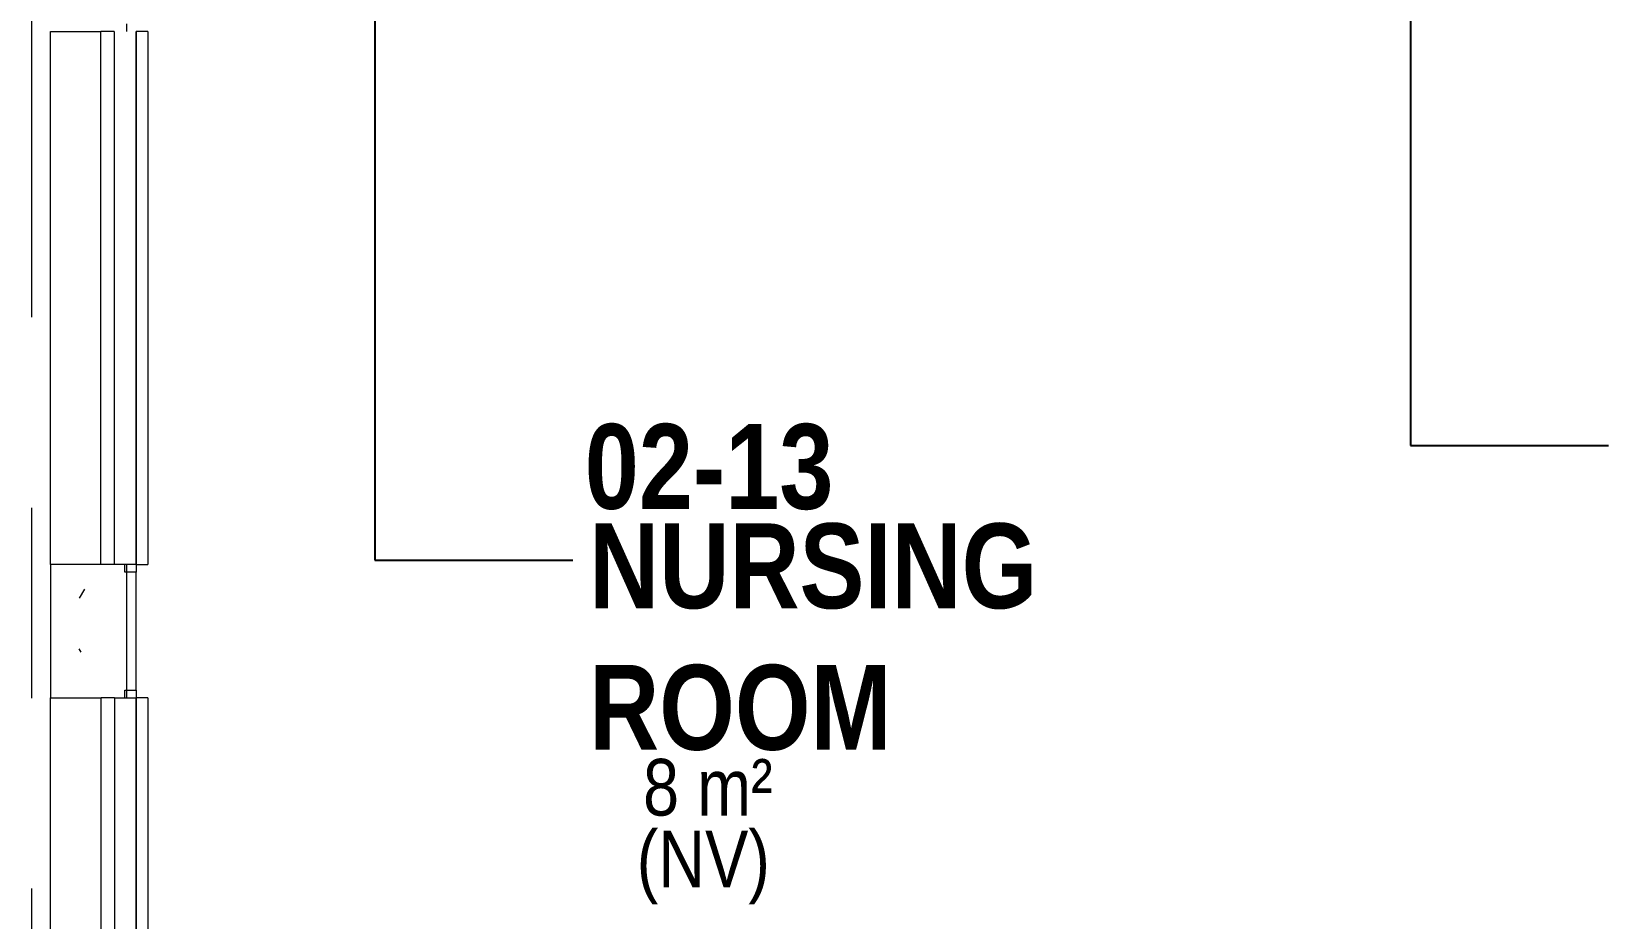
# Model space of a CAD drawing. Header units: millimetres. Extents: x -282761 to 137668, y -273845 to 94451.
# Drawn here: x 96606 to 100747, y -59604 to -57275 of the extents above; entities that cross this region are included whole.
import ezdxf

# ---------------------------------------------------------------- set-up
doc = ezdxf.new("R2010")
doc.units = ezdxf.units.MM
doc.linetypes.add('BLK_2 - 1ST__2ND_STOREY_PLAN-archi clean_11 SEPT 2024$0$IDA - Grid Line', pattern=[3500, 2000, -500, 500, -500])
for name, color, linetype, lineweight in [('BLK_2 - 1ST__2ND_STOREY_PLAN-archi clean_11 SEPT 2024$0$0-1', 8, 'Continuous', 5), ('BLK_2 - 1ST__2ND_STOREY_PLAN-archi clean_11 SEPT 2024$0$1599_DB_A_BLK2_HQ_R21-2ND STOREY 20230517--$0$A-_GENM----_M', 8, 'Continuous', 9), ('BLK_2 - 1ST__2ND_STOREY_PLAN-archi clean_11 SEPT 2024$0$1599_DB_A_BLK2_HQ_R21-2ND STOREY 20230517--$0$A-_WALL----_H-1', 8, 'Continuous', 9), ('BLK_2 - 1ST__2ND_STOREY_PLAN-archi clean_11 SEPT 2024$0$1599_DB_A_BLK2_HQ_R21-2ND STOREY 20230517--$0$A-_WIND----_E', 8, 'Continuous', 9), ('BLK_2 - 1ST__2ND_STOREY_PLAN-archi clean_11 SEPT 2024$0$1599_DB_A_BLK2_HQ_R21-2ND STOREY 20230517--$0$S-_COLN----_E', 8, 'Continuous', 9), ('BLK_2 - 1ST__2ND_STOREY_PLAN-archi clean_11 SEPT 2024$0$_CATCHMENT_DRAIN', 8, 'Continuous', 0), ('BLK_2 - 1ST__2ND_STOREY_PLAN-archi clean_11 SEPT 2024$0$A-_WALL----_H-2', 8, 'Continuous', 9), ('BLK_2 - 1ST__2ND_STOREY_PLAN-archi clean_11 SEPT 2024$0$S-_ANOTGRID_E-1', 8, 'BLK_2 - 1ST__2ND_STOREY_PLAN-archi clean_11 SEPT 2024$0$IDA - Grid Line', 9)]:
    doc.layers.add(name, color=color, linetype=linetype, lineweight=lineweight)
doc.layers.add('ROOMNAME', color=7, linetype='Continuous')
doc.styles.add('BLK_2 - 1ST__2ND_STOREY_PLAN_12  JUNE 2024$0$Arial Narrow_4', font='ARIALN.TTF', dxfattribs={"height": 375})
doc.styles.add('BLK_2 - 1ST__2ND_STOREY_PLAN_12  JUNE 2024$0$Arial Narrow_B_2', font='ARIALNB.TTF', dxfattribs={"height": 500})
doc.styles.get("Standard").update_dxf_attribs({"font": 'arial.ttf'})
doc.dimstyles.new('ROOM', dxfattribs={"dimscale": 1000, "dimtxt": 0.18, "dimasz": 0.18, "dimexe": 0.18, "dimexo": 0.0625, "dimgap": 0.09, "dimtad": 0, "dimtih": 1, "dimtoh": 1, "dimdec": 0, "dimzin": 0, "dimdsep": 46, "dimtxsty": 'Standard', "dimblk": 'OBLIQUE', "dimcen": 0.09, "dimadec": 0, "dimazin": 0, "dimtfac": 1, "dimtdec": 0, "dimtofl": 0, "dimtmove": 0, "dimatfit": 3, "dimldrblk": 'DOT', "dimfxl": 1, "dimtolj": 1, "dimtzin": 0, "dimarcsym": 0})

# ---------------------------------------------------------------- blocks, each defined once
blk = doc.blocks.new('_Dot')
at = {"color": 0, "linetype": 'ByBlock', "lineweight": -2}
blk.add_line((-0.5, 0), (-1, 0), dxfattribs=at)
at = {"color": 0, "linetype": 'ByBlock', "const_width": 0.5}
blk.add_lwpolyline([(-0.25, 0, 1), (0.25, 0, 1)], format="xyb", close=True, dxfattribs=at)
blk = doc.blocks.new('_Oblique')
at = {"color": 0, "linetype": 'ByBlock', "lineweight": -2}
blk.add_line((-0.5, -0.5), (0.5, 0.5), dxfattribs=at)
blk = doc.blocks.new('BLK_2 - 1ST__2ND_STOREY_PLAN-archi clean_11 SEPT 2024$0$1599_DB_A_BLK2_HQ_R21_rvt-2-BLK 2 2ND STOREY PLAN')
at = {"layer": 'BLK_2 - 1ST__2ND_STOREY_PLAN-archi clean_11 SEPT 2024$0$A-_WALL----_H-2'}
h = blk.add_hatch(dxfattribs=at)
h.set_pattern_fill('FP_3', color=256, style=0, pattern_type=2)
h.set_pattern_definition([(0, (0, 0), (1016, 254), [83.82, -678.18, 83.82, -678.18, -4064]), (0, (0, 0), (1016, 254), [-1524, 83.82, -1440.18, 83.82, -678.18, -1778]), (0, (0, 0), (1016, 254), [-3810, 83.82, -424.18, 83.82, -1186.18]), (120, (381, 127), (-727.97045, 752.8818), [83.82, -678.18, 83.82, -678.18, -4064]), (120, (381, 127), (-727.97045, 752.8818), [-1524, 83.82, -1440.18, 83.82, -678.18, -1778]), (120, (381, 127), (-727.97045, 752.8818), [-3810, 83.82, -424.18, 83.82, -1186.18]), (240, (508, 635), (-288.02955, -1006.8818), [83.82, -678.18, 83.82, -678.18, -4064]), (240, (508, 635), (-288.02955, -1006.8818), [-1524, 83.82, -1440.18, 83.82, -678.18, -1778]), (240, (508, 635), (-288.02955, -1006.8818), [-3810, 83.82, -424.18, 83.82, -1186.18])])
h.paths.add_polyline_path([(-124268.6, -116002.4), (-124241.4, -116002.4), (-124241.4, -115982.4), (-124236.4, -115981.5), (-124236.4, -115805.7), (-124241.4, -115805.7), (-124241.4, -115785.7), (-124361.4, -115785.7), (-124361.4, -116002.4), (-124303.6, -116002.4)])
h.paths.add_polyline_path([(-124268.6, -114385.7), (-124241.4, -114385.7), (-124241.4, -114365.7), (-124236.4, -114364.9), (-124236.4, -114189), (-124241.4, -114189), (-124241.4, -114169), (-124361.4, -114169), (-124361.4, -114385.7), (-124303.6, -114385.7)])
h.paths.add_polyline_path([(-124303.6, -112769), (-124241.4, -112769), (-124241.4, -112749), (-124236.4, -112748.2), (-124236.4, -112572.4), (-124241.4, -112572.4), (-124241.4, -112552.4), (-124361.4, -112552.4), (-124361.4, -112769)])
h.paths.add_polyline_path([(-124241.4, -108952.4), (-124241.4, -108932.4), (-124236.4, -108931.5), (-124236.4, -108705.4), (-124241.4, -108705.4), (-124241.4, -108685.4), (-124361.4, -108685.4), (-124361.4, -108952.4), (-124268.6, -108952.4)])
h.paths.add_polyline_path([(-124241.4, -107285.4), (-124241.4, -107265.4), (-124236.4, -107265.4), (-124236.4, -107039.4), (-124241.4, -107039.4), (-124241.4, -107019.4), (-124361.4, -107019.4), (-124361.4, -107285.4), (-124247.1, -107285.4)])
h.paths.add_polyline_path([(-124268.6, -105619.4), (-124241.4, -105619.4), (-124241.4, -105599.4), (-124236.4, -105599.4), (-124236.4, -105372.4), (-124241.4, -105372.4), (-124241.4, -105352.4), (-124361.4, -105352.4), (-124361.4, -105619.4), (-124303.6, -105619.4)])
h.paths.add_polyline_path([(-124303.6, -101752.4), (-124241.4, -101752.4), (-124239.7, -101732.4), (-124236.4, -101732.4), (-124236.4, -101422.4), (-124241.4, -101422.4), (-124241.4, -101402.4), (-124361.4, -101402.4), (-124361.4, -101752.4), (-124304.1, -101752.4)])
h.paths.add_polyline_path([(-124304.1, -100002.4), (-124241.4, -100002.4), (-124241.4, -99982.4), (-124236.4, -99982.4), (-124236.4, -99502.4), (-124361.4, -99502.4), (-124361.4, -100002.4)])
blk = doc.blocks.new('BLK_2 - 1ST__2ND_STOREY_PLAN-archi clean_11 SEPT 2024$0$1599_DB_A_BLK2_HQ_R21-2ND STOREY 20230517--$0$Wall Motif - Type 1-2673956-LINKVIEW_BLK2_2ND STOREY')
at = {"layer": 'BLK_2 - 1ST__2ND_STOREY_PLAN-archi clean_11 SEPT 2024$0$1599_DB_A_BLK2_HQ_R21-2ND STOREY 20230517--$0$A-_GENM----_M'}
for p, q in [((-575, -75), (825, -75)), ((-575, -75), (-575, -105)), ((825, -105), (825, -75)), ((825, -105), (-575, -105))]:
    blk.add_line(p, q, dxfattribs=at)
blk = doc.blocks.new('BLK_2 - 1ST__2ND_STOREY_PLAN-archi clean_11 SEPT 2024$0$1599_DB_A_BLK2_HQ_R21-2ND STOREY 20230517--$0$IDA - Casement w Top Hung - 2 Panels - 1400L X 1800H - B2-AW01-3560472-LINKVIEW_BLK2_2ND STOREY')
at = {"layer": 'BLK_2 - 1ST__2ND_STOREY_PLAN-archi clean_11 SEPT 2024$0$1599_DB_A_BLK2_HQ_R21-2ND STOREY 20230517--$0$A-_WIND----_E'}
for p, q in [((-700, 17.5), (700, 17.5)), ((-700, 17.5), (-700, -17.5)), ((700, 17.5), (700, -17.5)), ((700, -17.5), (-700, -17.5))]:
    blk.add_line(p, q, dxfattribs=at)
blk = doc.blocks.new('BLK_2 - 1ST__2ND_STOREY_PLAN-archi clean_11 SEPT 2024$0$1599_DB_A_BLK2_HQ_R21-2ND STOREY 20230517--$0$IDA - Casement w Top Hung - 2 Panels - 1400L X 1800H - B2-AW01-3560558-LINKVIEW_BLK2_2ND STOREY')
at = {"layer": 'BLK_2 - 1ST__2ND_STOREY_PLAN-archi clean_11 SEPT 2024$0$1599_DB_A_BLK2_HQ_R21-2ND STOREY 20230517--$0$A-_WIND----_E'}
for p, q in [((-700, 17.5), (700, 17.5)), ((-700, 17.5), (-700, -17.5)), ((700, 17.5), (700, -17.5)), ((700, -17.5), (-700, -17.5))]:
    blk.add_line(p, q, dxfattribs=at)
blk = doc.blocks.new('BLK_2 - 1ST__2ND_STOREY_PLAN-archi clean_11 SEPT 2024')
at = {"layer": 'BLK_2 - 1ST__2ND_STOREY_PLAN-archi clean_11 SEPT 2024$0$1599_DB_A_BLK2_HQ_R21-2ND STOREY 20230517--$0$A-_WALL----_H-1'}
h = blk.add_hatch(dxfattribs=at)
h.set_pattern_fill('FP_3', color=256, style=0, pattern_type=2)
h.set_pattern_definition([(0, (-41522.25, -42727.71), (1016, 254), [83.82, -678.18, 83.82, -678.18, -4064]), (0, (-41522.25, -42727.71), (1016, 254), [-1524, 83.82, -1440.18, 83.82, -678.18, -1778]), (0, (-41522.25, -42727.71), (1016, 254), [-3810, 83.82, -424.18, 83.82, -1186.18]), (120, (-41141.25, -42600.71), (-727.9705, 752.8818), [83.82, -678.18, 83.82, -678.18, -4064]), (120, (-41141.25, -42600.71), (-727.9705, 752.8818), [-1524, 83.82, -1440.18, 83.82, -678.18, -1778]), (120, (-41141.25, -42600.71), (-727.9705, 752.8818), [-3810, 83.82, -424.18, 83.82, -1186.18]), (240, (-41014.25, -42092.71), (-288.0295, -1006.8818), [83.82, -678.18, 83.82, -678.18, -4064]), (240, (-41014.25, -42092.71), (-288.0295, -1006.8818), [-1524, 83.82, -1440.18, 83.82, -678.18, -1778]), (240, (-41014.25, -42092.71), (-288.0295, -1006.8818), [-3810, 83.82, -424.18, 83.82, -1186.18])])
h.paths.add_polyline_path([(-34576.5, -101752.4), (-34456.5, -101752.4), (-34456.5, -101732.4), (-34451.5, -101732.4), (-34453.1, -101422.4), (-34456.5, -101422.4), (-34456.5, -101402.4), (-34576.5, -101402.4)], flags=0)
at = {"layer": 'BLK_2 - 1ST__2ND_STOREY_PLAN-archi clean_11 SEPT 2024$0$1599_DB_A_BLK2_HQ_R21-2ND STOREY 20230517--$0$S-_COLN----_E'}
for p, q in [((-34651.5, -101402.4), (-34651.5, -100002.4)), ((-34651.5, -100002.4), (-34519.3, -100002.4)), ((-34451.5, -100002.4), (-34451.5, -99982.4)), ((-34426.5, -100002.4), (-34426.5, -101402.4)), ((-34519.3, -101402.4), (-34651.5, -101402.4)), ((-34651.5, -101402.4), (-34651.5, -101752.4)), ((-34456.5, -101402.4), (-34484.3, -101402.4)), ((-34426.5, -101402.4), (-34456.5, -101402.4)), ((-34456.5, -101422.4), (-34456.5, -101402.4)), ((-34451.5, -101422.4), (-34451.5, -101402.4)), ((-34426.5, -101402.4), (-34426.5, -101422.4)), ((-34426.5, -101422.4), (-34456.5, -101422.4)), ((-34451.5, -101732.4), (-34451.5, -101422.4)), ((-34426.5, -101732.4), (-34426.5, -101422.4)), ((-34456.5, -101732.4), (-34426.5, -101732.4)), ((-34456.5, -101752.4), (-34456.5, -101732.4)), ((-34451.5, -101752.4), (-34451.5, -101732.4)), ((-34426.5, -101732.4), (-34426.5, -101752.4)), ((-34651.5, -103152.4), (-34651.5, -101752.4)), ((-34651.5, -101752.4), (-34518.8, -101752.4)), ((-34483.8, -101752.4), (-34456.5, -101752.4)), ((-34456.5, -101752.4), (-34426.5, -101752.4)), ((-34426.5, -101752.4), (-34426.5, -103152.4))]:
    blk.add_line(p, q, dxfattribs=at)
at = {"layer": 'BLK_2 - 1ST__2ND_STOREY_PLAN-archi clean_11 SEPT 2024$0$S-_ANOTGRID_E-1'}
blk.add_line((-34701.5, -28753), (-34701.5, -122559.3), dxfattribs=at)
at = {"layer": 'BLK_2 - 1ST__2ND_STOREY_PLAN-archi clean_11 SEPT 2024$0$0-1'}
blk.add_blockref('BLK_2 - 1ST__2ND_STOREY_PLAN-archi clean_11 SEPT 2024$0$1599_DB_A_BLK2_HQ_R21_rvt-2-BLK 2 2ND STOREY PLAN', (89784.8, 0), dxfattribs=at)
at = {"layer": 'BLK_2 - 1ST__2ND_STOREY_PLAN-archi clean_11 SEPT 2024$0$1599_DB_A_BLK2_HQ_R21-2ND STOREY 20230517--$0$S-_COLN----_E'}
for name, p, rotation in [('BLK_2 - 1ST__2ND_STOREY_PLAN-archi clean_11 SEPT 2024$0$1599_DB_A_BLK2_HQ_R21-2ND STOREY 20230517--$0$IDA - Casement w Top Hung - 2 Panels - 1400L X 1800H - B2-AW01-3560472-LINKVIEW_BLK2_2ND STOREY', (-34501.8, -100702.4), 270), ('BLK_2 - 1ST__2ND_STOREY_PLAN-archi clean_11 SEPT 2024$0$1599_DB_A_BLK2_HQ_R21-2ND STOREY 20230517--$0$Wall Motif - Type 1-2673956-LINKVIEW_BLK2_2ND STOREY', (-34501.5, -100827.4), 90), ('BLK_2 - 1ST__2ND_STOREY_PLAN-archi clean_11 SEPT 2024$0$1599_DB_A_BLK2_HQ_R21-2ND STOREY 20230517--$0$IDA - Casement w Top Hung - 2 Panels - 1400L X 1800H - B2-AW01-3560558-LINKVIEW_BLK2_2ND STOREY', (-34501.3, -102452.4), 270), ('BLK_2 - 1ST__2ND_STOREY_PLAN-archi clean_11 SEPT 2024$0$1599_DB_A_BLK2_HQ_R21-2ND STOREY 20230517--$0$Wall Motif - Type 1-2673956-LINKVIEW_BLK2_2ND STOREY', (-34501.5, -102577.4), 90)]:
    blk.add_blockref(name, p, dxfattribs=dict(at, rotation=rotation))

msp = doc.modelspace()

# ---------------------------------------------------------------- block references
at = {"layer": 'BLK_2 - 1ST__2ND_STOREY_PLAN-archi clean_11 SEPT 2024$0$_CATCHMENT_DRAIN'}
msp.add_blockref('BLK_2 - 1ST__2ND_STOREY_PLAN-archi clean_11 SEPT 2024', (131307.1, 42727.7), dxfattribs=at)

# ---------------------------------------------------------------- texts
at = {"layer": 'ROOMNAME', "attachment_point": 1}
for s, insert, char_height, width, style in [('02-13', (98058.3, -58305.4), 222.91, 2346.975, 'BLK_2 - 1ST__2ND_STOREY_PLAN_12  JUNE 2024$0$Arial Narrow_B_2'), ('NURSING ROOM', (98069.6, -58566.6), 222.909, 1600.631, 'BLK_2 - 1ST__2ND_STOREY_PLAN_12  JUNE 2024$0$Arial Narrow_B_2'), ('8 m²', (98211.3, -59185.2), 148.61, 631.42, 'BLK_2 - 1ST__2ND_STOREY_PLAN_12  JUNE 2024$0$Arial Narrow_4'), ('(NV)', (98194.8, -59373.7), 148.61, 655.247, 'BLK_2 - 1ST__2ND_STOREY_PLAN_12  JUNE 2024$0$Arial Narrow_4')]:
    msp.add_mtext(s, dxfattribs=dict(at, insert=insert, char_height=char_height, width=width, style=style))

# ---------------------------------------------------------------- leaders
at = {"layer": 'ROOMNAME'}
for points in [[(100226.7, -55889), (100226.7, -58361.8), (100746.5, -58361.8)], [(97506.9, -56190.1), (97506.9, -58662.9), (98026.7, -58662.9)]]:
    msp.add_leader(points, dimstyle='ROOM', override={"dimgap": 0.09, "dimtad": 0}, dxfattribs=at)

doc.saveas('drawing.dxf')
